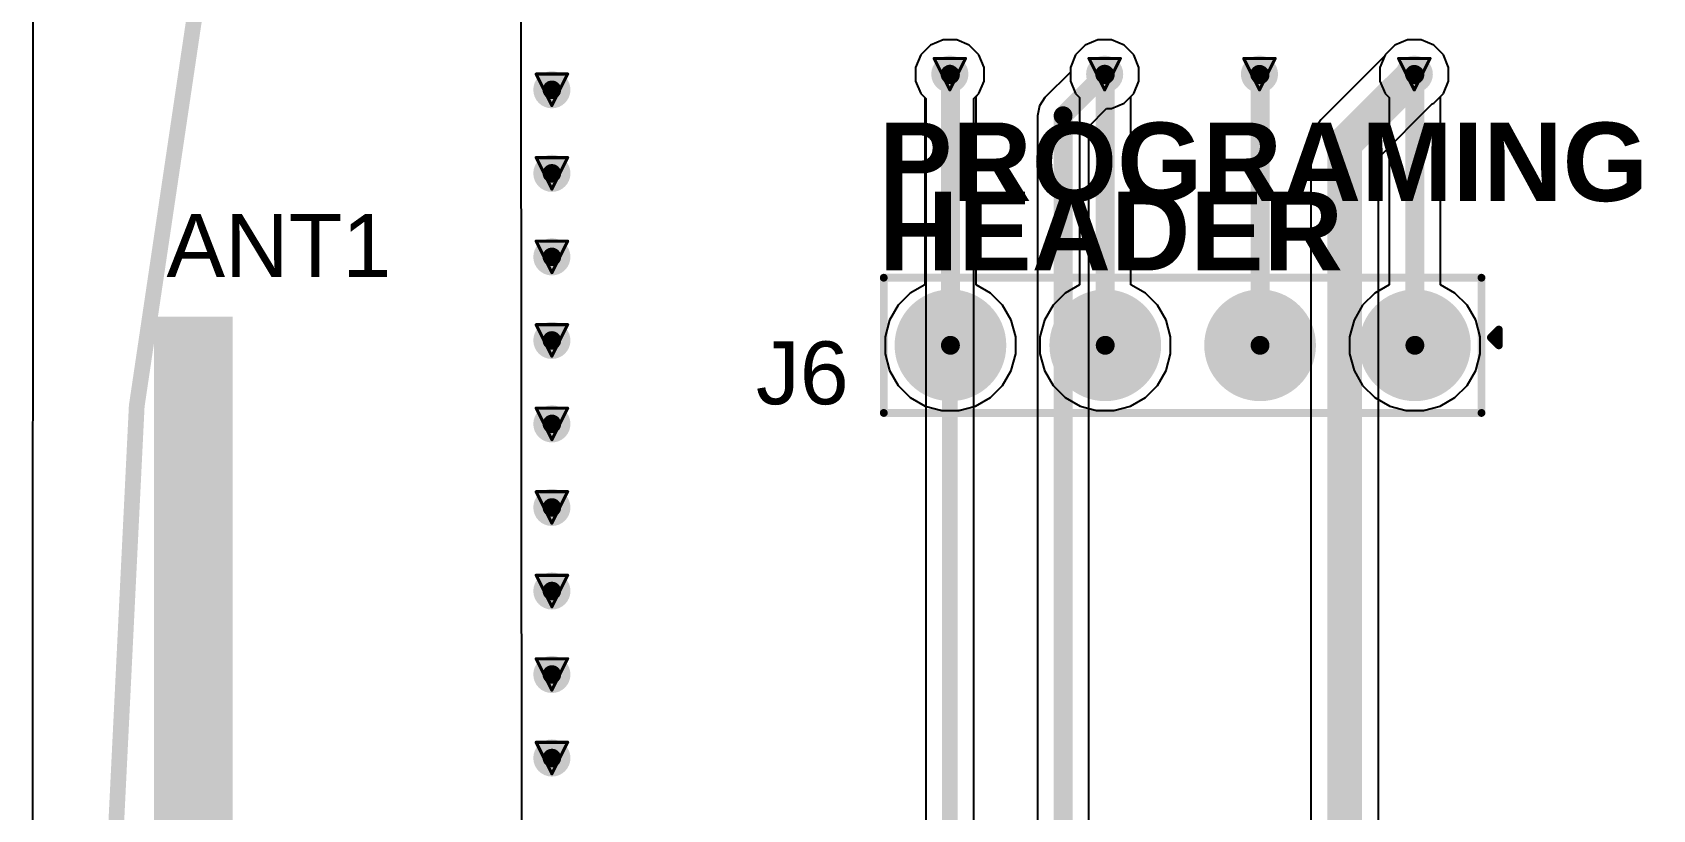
# Model space of a CAD drawing. Header units: inches. Extents: x -89 to 406, y -87 to 102.
# Drawn here: x -88.58 to -62.41, y 2.04 to 14.59 of the extents above; entities that cross this region are included whole.
import ezdxf

# ---------------------------------------------------------------- set-up
doc = ezdxf.new("R2010")
doc.units = ezdxf.units.IN
for name, color, linetype in [('Board_Outline', 56, 'Continuous'), ('Bottom Layer', 5, 'Continuous'), ('Drill Drawing', 1, 'Continuous'), ('Multi-Layer', 9, 'Continuous'), ('Top Layer', 1, 'Continuous'), ('Top Overlay', 2, 'Continuous'), ('Top Paste', 8, 'Continuous'), ('Top Solder', 216, 'Continuous'), ('Via Holes', 16, 'Continuous')]:
    doc.layers.add(name, color=color, linetype=linetype)
doc.styles.add('Arial', font='', dxfattribs={"height": 0.2})
doc.styles.add('Arial_Bold', font='', dxfattribs={"height": 0.2})
doc.styles.get('Arial').set_extended_font_data('Arial')
doc.styles.get('Arial_Bold').set_extended_font_data('Arial', bold=True)

msp = doc.modelspace()

# ---------------------------------------------------------------- hatches: boundary and pattern name
at = {"layer": 'Bottom Layer'}
h = msp.add_hatch(color=5, dxfattribs=at)
edge = h.paths.add_edge_path()
edge.add_arc((-73.762, 13.919), 0.3, 0, 360)
h = msp.add_hatch(color=5, dxfattribs=at)
edge = h.paths.add_edge_path()
edge.add_arc((-71.262, 13.919), 0.3, 0, 360)
h = msp.add_hatch(color=5, dxfattribs=at)
edge = h.paths.add_edge_path()
edge.add_arc((-68.762, 13.919), 0.3, 0, 360)
h = msp.add_hatch(color=5, dxfattribs=at)
edge = h.paths.add_edge_path()
edge.add_arc((-66.262, 13.919), 0.3, 0, 360)
h = msp.add_hatch(color=5, dxfattribs=at)
edge = h.paths.add_edge_path()
edge.add_arc((-80.188, 13.667), 0.3, 0, 360)
h = msp.add_hatch(color=5, dxfattribs=at)
edge = h.paths.add_edge_path()
edge.add_arc((-80.188, 12.317), 0.3, 0, 360)
h = msp.add_hatch(color=5, dxfattribs=at)
edge = h.paths.add_edge_path()
edge.add_arc((-80.188, 10.967), 0.3, 0, 360)
h = msp.add_hatch(color=5, dxfattribs=at)
edge = h.paths.add_edge_path()
edge.add_arc((-80.188, 9.617), 0.3, 0, 360)
h = msp.add_hatch(color=5, dxfattribs=at)
edge = h.paths.add_edge_path()
edge.add_arc((-80.188, 8.268), 0.3, 0, 360)
h = msp.add_hatch(color=5, dxfattribs=at)
edge = h.paths.add_edge_path()
edge.add_arc((-80.188, 6.918), 0.3, 0, 360)
h = msp.add_hatch(color=5, dxfattribs=at)
edge = h.paths.add_edge_path()
edge.add_arc((-80.188, 5.568), 0.3, 0, 360)
h = msp.add_hatch(color=5, dxfattribs=at)
edge = h.paths.add_edge_path()
edge.add_arc((-80.188, 4.219), 0.3, 0, 360)
h = msp.add_hatch(color=5, dxfattribs=at)
edge = h.paths.add_edge_path()
edge.add_arc((-80.188, 4.219), 0.3, 0, 360)
h = msp.add_hatch(color=5, dxfattribs=at)
edge = h.paths.add_edge_path()
edge.add_arc((-80.188, 2.869), 0.3, 0, 360)
at = {"layer": 'Top Layer'}
h = msp.add_hatch(color=1, dxfattribs=at)
edge = h.paths.add_edge_path()
edge.add_arc((-73.762, 13.919), 0.3, 0, 360)
h = msp.add_hatch(color=1, dxfattribs=at)
edge = h.paths.add_edge_path()
edge.add_arc((-71.262, 13.919), 0.3, 0, 360)
h = msp.add_hatch(color=1, dxfattribs=at)
edge = h.paths.add_edge_path()
edge.add_arc((-68.762, 13.919), 0.3, 0, 360)
h = msp.add_hatch(color=1, dxfattribs=at)
edge = h.paths.add_edge_path()
edge.add_arc((-66.262, 13.919), 0.3, 0, 360)
h = msp.add_hatch(color=1, dxfattribs=at)
edge = h.paths.add_edge_path()
edge.add_arc((-80.188, 13.667), 0.3, 0, 360)
h = msp.add_hatch(color=1, dxfattribs=at)
edge = h.paths.add_edge_path()
edge.add_arc((-80.188, 12.317), 0.3, 0, 360)
h = msp.add_hatch(color=1, dxfattribs=at)
edge = h.paths.add_edge_path()
edge.add_arc((-80.188, 10.967), 0.3, 0, 360)
h = msp.add_hatch(color=1, dxfattribs=at)
edge = h.paths.add_edge_path()
edge.add_arc((-73.752, 9.538), 0.8, 0, 360)
h = msp.add_hatch(color=1, dxfattribs=at)
edge = h.paths.add_edge_path()
edge.add_arc((-71.252, 9.538), 0.8, 0, 360)
h = msp.add_hatch(color=1, dxfattribs=at)
edge = h.paths.add_edge_path()
edge.add_arc((-68.752, 9.538), 0.8, 0, 360)
h = msp.add_hatch(color=1, dxfattribs=at)
edge = h.paths.add_edge_path()
edge.add_arc((-66.252, 9.538), 0.8, 0, 360)
msp.add_hatch(color=1, dxfattribs=at).paths.add_polyline_path([(-85.344, 10.001), (-86.614, 10.001), (-86.614, 9.246), (-85.344, 9.246)])
h = msp.add_hatch(color=1, dxfattribs=at)
edge = h.paths.add_edge_path()
edge.add_arc((-80.188, 9.617), 0.3, 0, 360)
h = msp.add_hatch(color=1, dxfattribs=at)
edge = h.paths.add_edge_path()
edge.add_arc((-80.188, 8.268), 0.3, 0, 360)
h = msp.add_hatch(color=1, dxfattribs=at)
edge = h.paths.add_edge_path()
edge.add_arc((-80.188, 6.918), 0.3, 0, 360)
h = msp.add_hatch(color=1, dxfattribs=at)
edge = h.paths.add_edge_path()
edge.add_arc((-80.188, 5.568), 0.3, 0, 360)
h = msp.add_hatch(color=1, dxfattribs=at)
edge = h.paths.add_edge_path()
edge.add_arc((-80.188, 4.219), 0.3, 0, 360)
h = msp.add_hatch(color=1, dxfattribs=at)
edge = h.paths.add_edge_path()
edge.add_arc((-80.188, 4.219), 0.3, 0, 360)
h = msp.add_hatch(color=1, dxfattribs=at)
edge = h.paths.add_edge_path()
edge.add_arc((-80.188, 2.869), 0.3, 0, 360)
at = {"layer": 'Top Paste'}
h = msp.add_hatch(color=8, dxfattribs=at)
edge = h.paths.add_edge_path()
edge.add_arc((-73.752, 9.538), 0.8, 0, 360)
h = msp.add_hatch(color=8, dxfattribs=at)
edge = h.paths.add_edge_path()
edge.add_arc((-71.252, 9.538), 0.8, 0, 360)
h = msp.add_hatch(color=8, dxfattribs=at)
edge = h.paths.add_edge_path()
edge.add_arc((-68.752, 9.538), 0.8, 0, 360)
h = msp.add_hatch(color=8, dxfattribs=at)
edge = h.paths.add_edge_path()
edge.add_arc((-66.252, 9.538), 0.8, 0, 360)
at = {"layer": 'Top Solder'}
h = msp.add_hatch(color=216, dxfattribs=at)
edge = h.paths.add_edge_path()
edge.add_arc((-73.752, 9.538), 0.902, 0, 360)
h = msp.add_hatch(color=216, dxfattribs=at)
edge = h.paths.add_edge_path()
edge.add_arc((-71.252, 9.538), 0.902, 0, 360)
h = msp.add_hatch(color=216, dxfattribs=at)
edge = h.paths.add_edge_path()
edge.add_arc((-68.752, 9.538), 0.902, 0, 360)
h = msp.add_hatch(color=216, dxfattribs=at)
edge = h.paths.add_edge_path()
edge.add_arc((-66.252, 9.538), 0.902, 0, 360)
at = {"layer": 'Via Holes'}
h = msp.add_hatch(color=7, dxfattribs=at)
edge = h.paths.add_edge_path()
edge.add_arc((-73.762, 13.919), 0.15, 0, 360)
h = msp.add_hatch(color=7, dxfattribs=at)
edge = h.paths.add_edge_path()
edge.add_arc((-71.262, 13.919), 0.15, 0, 360)
h = msp.add_hatch(color=7, dxfattribs=at)
edge = h.paths.add_edge_path()
edge.add_arc((-68.762, 13.919), 0.15, 0, 360)
h = msp.add_hatch(color=7, dxfattribs=at)
edge = h.paths.add_edge_path()
edge.add_arc((-66.262, 13.919), 0.15, 0, 360)
h = msp.add_hatch(color=7, dxfattribs=at)
edge = h.paths.add_edge_path()
edge.add_arc((-80.188, 13.667), 0.15, 0, 360)
h = msp.add_hatch(color=7, dxfattribs=at)
edge = h.paths.add_edge_path()
edge.add_arc((-80.188, 12.317), 0.15, 0, 360)
h = msp.add_hatch(color=7, dxfattribs=at)
edge = h.paths.add_edge_path()
edge.add_arc((-80.188, 10.967), 0.15, 0, 360)
h = msp.add_hatch(color=7, dxfattribs=at)
edge = h.paths.add_edge_path()
edge.add_arc((-80.188, 9.617), 0.15, 0, 360)
h = msp.add_hatch(color=7, dxfattribs=at)
edge = h.paths.add_edge_path()
edge.add_arc((-80.188, 8.268), 0.15, 0, 360)
h = msp.add_hatch(color=7, dxfattribs=at)
edge = h.paths.add_edge_path()
edge.add_arc((-80.188, 6.918), 0.15, 0, 360)
h = msp.add_hatch(color=7, dxfattribs=at)
edge = h.paths.add_edge_path()
edge.add_arc((-80.188, 5.568), 0.15, 0, 360)
h = msp.add_hatch(color=7, dxfattribs=at)
edge = h.paths.add_edge_path()
edge.add_arc((-80.188, 4.219), 0.15, 0, 360)
h = msp.add_hatch(color=7, dxfattribs=at)
edge = h.paths.add_edge_path()
edge.add_arc((-80.188, 4.219), 0.15, 0, 360)
h = msp.add_hatch(color=7, dxfattribs=at)
edge = h.paths.add_edge_path()
edge.add_arc((-80.188, 2.869), 0.15, 0, 360)

# ---------------------------------------------------------------- linework, layer by layer
at = {"layer": 'Board_Outline', "const_width": 0.254}
msp.add_lwpolyline([(87.312, 0, 1), (-87.312, 0, 1)], format="xyb", close=True, dxfattribs=at)
at = {"layer": 'Bottom Layer'}
for p, q in [((-80.644, -32.791), (-80.698, 32.66)), ((-73.872, 14.473), (-74.075, 14.389)), ((-73.651, 14.473), (-73.872, 14.473)), ((-73.448, 14.389), (-73.651, 14.473)), ((-71.372, 14.473), (-71.575, 14.389)), ((-71.151, 14.473), (-71.372, 14.473)), ((-70.948, 14.389), (-71.151, 14.473)), ((-66.372, 14.473), (-66.575, 14.389)), ((-66.151, 14.473), (-66.372, 14.473)), ((-65.948, 14.389), (-66.151, 14.473)), ((-74.231, 14.233), (-74.316, 14.029)), ((-74.075, 14.389), (-74.231, 14.233)), ((-73.292, 14.233), (-73.448, 14.389)), ((-73.208, 14.029), (-73.292, 14.233)), ((-71.731, 14.233), (-71.816, 14.029)), ((-71.575, 14.389), (-71.731, 14.233)), ((-70.792, 14.233), (-70.948, 14.389)), ((-70.708, 14.029), (-70.792, 14.233)), ((-66.741, 14.209), (-67.771, 13.179)), ((-66.731, 14.233), (-66.741, 14.209)), ((-66.575, 14.389), (-66.731, 14.233)), ((-65.792, 14.233), (-65.948, 14.389)), ((-65.708, 14.029), (-65.792, 14.233)), ((-74.316, 14.029), (-74.316, 13.809)), ((-73.208, 13.809), (-73.208, 14.029)), ((-71.816, 13.951), (-72.226, 13.541)), ((-71.816, 14.029), (-71.816, 13.951)), ((-70.708, 13.809), (-70.708, 14.029)), ((-65.708, 13.809), (-65.708, 14.029)), ((-74.316, 13.809), (-74.231, 13.605)), ((-74.231, 13.605), (-74.15, 13.524)), ((-73.373, 13.524), (-73.292, 13.605)), ((-73.292, 13.605), (-73.208, 13.809)), ((-70.948, 13.45), (-70.792, 13.605)), ((-70.792, 13.605), (-70.708, 13.809)), ((-65.948, 13.45), (-65.792, 13.605)), ((-65.792, 13.605), (-65.708, 13.809)), ((-74.15, 13.524), (-74.15, -6.666)), ((-73.373, -6.666), (-73.373, 13.524)), ((-72.316, 13.407), (-72.347, 13.248)), ((-72.226, 13.541), (-72.316, 13.407)), ((-71.518, 13.076), (-71.23, 13.365)), ((-71.23, 13.365), (-71.151, 13.365)), ((-71.151, 13.365), (-70.948, 13.45)), ((-66.842, 12.569), (-65.972, 13.439)), ((-65.972, 13.439), (-65.948, 13.45)), ((-72.347, 13.248), (-72.347, -5.981)), ((-67.771, 13.179), (-67.889, 13.003)), ((-71.518, -5.981), (-71.518, 13.076)), ((-67.889, 13.003), (-67.93, 12.795)), ((-67.93, 12.795), (-67.93, -3.828)), ((-66.842, -3.737), (-66.842, 12.569))]:
    msp.add_line(p, q, dxfattribs=at)
for points, const_width in [([(-67.386, 12.795), (-66.262, 13.919)], 0.559), ([(-73.762, -7.061), (-73.762, 13.945)], 0.254), ([(-71.933, 13.248), (-71.262, 13.919)], 0.305), ([(-71.933, -6.35), (-71.933, 13.248)], 0.305), ([(-67.386, -3.962), (-67.386, 12.795)], 0.559)]:
    msp.add_lwpolyline(points, dxfattribs=dict(at, const_width=const_width))
for points, const_width in [([(-66.401, 13.919, 1), (-66.122, 13.919, 1)], 0.279), ([(-73.825, 13.945, 1), (-73.698, 13.945, 1)], 0.127), ([(-71.338, 13.919, 1), (-71.185, 13.919, 1)], 0.152), ([(-72.009, 13.248, 1), (-71.857, 13.248, 1)], 0.152), ([(-72.009, 13.248, 1), (-71.857, 13.248, 1)], 0.152), ([(-67.526, 12.795, 1), (-67.246, 12.795, 1)], 0.279), ([(-67.526, 12.795, 1), (-67.246, 12.795, 1)], 0.279)]:
    msp.add_lwpolyline(points, format="xyb", close=True, dxfattribs=dict(at, const_width=const_width))
at = {"layer": 'Drill Drawing', "const_width": 0.0508}
for points in [[(-74.016, 14.173), (-73.508, 14.173)], [(-74.016, 14.173), (-73.762, 13.665)], [(-73.762, 13.665), (-73.508, 14.173)], [(-71.516, 14.173), (-71.008, 14.173)], [(-71.516, 14.173), (-71.262, 13.665)], [(-71.262, 13.665), (-71.008, 14.173)], [(-69.016, 14.173), (-68.508, 14.173)], [(-69.016, 14.173), (-68.762, 13.665)], [(-68.762, 13.665), (-68.508, 14.173)], [(-66.516, 14.173), (-66.008, 14.173)], [(-66.516, 14.173), (-66.262, 13.665)], [(-66.262, 13.665), (-66.008, 14.173)], [(-80.442, 13.921), (-79.934, 13.921)], [(-80.442, 13.921), (-80.188, 13.413)], [(-80.188, 13.413), (-79.934, 13.921)], [(-80.442, 12.571), (-79.934, 12.571)], [(-80.442, 12.571), (-80.188, 12.063)], [(-80.188, 12.063), (-79.934, 12.571)], [(-80.442, 11.221), (-79.934, 11.221)], [(-80.442, 11.221), (-80.188, 10.713)], [(-80.188, 10.713), (-79.934, 11.221)], [(-80.442, 9.871), (-79.934, 9.871)], [(-80.442, 9.871), (-80.188, 9.363)], [(-80.188, 9.363), (-79.934, 9.871)], [(-80.442, 8.522), (-79.934, 8.522)], [(-80.442, 8.522), (-80.188, 8.014)], [(-80.188, 8.014), (-79.934, 8.522)], [(-80.442, 7.172), (-79.934, 7.172)], [(-80.442, 7.172), (-80.188, 6.664)], [(-80.188, 6.664), (-79.934, 7.172)], [(-80.442, 5.822), (-79.934, 5.822)], [(-80.442, 5.822), (-80.188, 5.314)], [(-80.188, 5.314), (-79.934, 5.822)], [(-80.442, 4.473), (-79.934, 4.473)], [(-80.442, 4.473), (-80.188, 3.965)], [(-80.188, 3.965), (-79.934, 4.473)], [(-80.442, 3.123), (-79.934, 3.123)], [(-80.442, 3.123), (-80.188, 2.615)], [(-80.188, 2.615), (-79.934, 3.123)]]:
    msp.add_lwpolyline(points, dxfattribs=at)
at = {"layer": 'Drill Drawing', "const_width": 0.0254}
for points in [[(-74.028, 14.173, 1), (-74.003, 14.173, 1)], [(-74.028, 14.173, 1), (-74.003, 14.173, 1)], [(-73.52, 14.173, 1), (-73.495, 14.173, 1)], [(-73.52, 14.173, 1), (-73.495, 14.173, 1)], [(-71.528, 14.173, 1), (-71.503, 14.173, 1)], [(-71.528, 14.173, 1), (-71.503, 14.173, 1)], [(-71.02, 14.173, 1), (-70.995, 14.173, 1)], [(-71.02, 14.173, 1), (-70.995, 14.173, 1)], [(-69.028, 14.173, 1), (-69.003, 14.173, 1)], [(-69.028, 14.173, 1), (-69.003, 14.173, 1)], [(-68.52, 14.173, 1), (-68.495, 14.173, 1)], [(-68.52, 14.173, 1), (-68.495, 14.173, 1)], [(-66.528, 14.173, 1), (-66.503, 14.173, 1)], [(-66.528, 14.173, 1), (-66.503, 14.173, 1)], [(-66.02, 14.173, 1), (-65.995, 14.173, 1)], [(-66.02, 14.173, 1), (-65.995, 14.173, 1)], [(-80.454, 13.921, 1), (-80.429, 13.921, 1)], [(-80.454, 13.921, 1), (-80.429, 13.921, 1)], [(-79.947, 13.921, 1), (-79.921, 13.921, 1)], [(-79.947, 13.921, 1), (-79.921, 13.921, 1)], [(-73.774, 13.665, 1), (-73.749, 13.665, 1)], [(-73.774, 13.665, 1), (-73.749, 13.665, 1)], [(-71.274, 13.665, 1), (-71.249, 13.665, 1)], [(-71.274, 13.665, 1), (-71.249, 13.665, 1)], [(-68.774, 13.665, 1), (-68.749, 13.665, 1)], [(-68.774, 13.665, 1), (-68.749, 13.665, 1)], [(-66.274, 13.665, 1), (-66.249, 13.665, 1)], [(-66.274, 13.665, 1), (-66.249, 13.665, 1)], [(-80.201, 13.413, 1), (-80.175, 13.413, 1)], [(-80.201, 13.413, 1), (-80.175, 13.413, 1)], [(-80.454, 12.571, 1), (-80.429, 12.571, 1)], [(-80.454, 12.571, 1), (-80.429, 12.571, 1)], [(-79.947, 12.571, 1), (-79.921, 12.571, 1)], [(-79.947, 12.571, 1), (-79.921, 12.571, 1)], [(-80.201, 12.063, 1), (-80.175, 12.063, 1)], [(-80.201, 12.063, 1), (-80.175, 12.063, 1)], [(-80.454, 11.221, 1), (-80.429, 11.221, 1)], [(-80.454, 11.221, 1), (-80.429, 11.221, 1)], [(-79.947, 11.221, 1), (-79.921, 11.221, 1)], [(-79.947, 11.221, 1), (-79.921, 11.221, 1)], [(-80.201, 10.713, 1), (-80.175, 10.713, 1)], [(-80.201, 10.713, 1), (-80.175, 10.713, 1)], [(-80.454, 9.871, 1), (-80.429, 9.871, 1)], [(-80.454, 9.871, 1), (-80.429, 9.871, 1)], [(-79.947, 9.871, 1), (-79.921, 9.871, 1)], [(-79.947, 9.871, 1), (-79.921, 9.871, 1)], [(-80.201, 9.363, 1), (-80.175, 9.363, 1)], [(-80.201, 9.363, 1), (-80.175, 9.363, 1)], [(-80.454, 8.522, 1), (-80.429, 8.522, 1)], [(-80.454, 8.522, 1), (-80.429, 8.522, 1)], [(-79.947, 8.522, 1), (-79.921, 8.522, 1)], [(-79.947, 8.522, 1), (-79.921, 8.522, 1)], [(-80.201, 8.014, 1), (-80.175, 8.014, 1)], [(-80.201, 8.014, 1), (-80.175, 8.014, 1)], [(-80.454, 7.172, 1), (-80.429, 7.172, 1)], [(-80.454, 7.172, 1), (-80.429, 7.172, 1)], [(-79.947, 7.172, 1), (-79.921, 7.172, 1)], [(-79.947, 7.172, 1), (-79.921, 7.172, 1)], [(-80.201, 6.664, 1), (-80.175, 6.664, 1)], [(-80.201, 6.664, 1), (-80.175, 6.664, 1)], [(-80.454, 5.822, 1), (-80.429, 5.822, 1)], [(-80.454, 5.822, 1), (-80.429, 5.822, 1)], [(-79.947, 5.822, 1), (-79.921, 5.822, 1)], [(-79.947, 5.822, 1), (-79.921, 5.822, 1)], [(-80.201, 5.314, 1), (-80.175, 5.314, 1)], [(-80.201, 5.314, 1), (-80.175, 5.314, 1)], [(-80.454, 4.473, 1), (-80.429, 4.473, 1)], [(-80.454, 4.473, 1), (-80.429, 4.473, 1)], [(-79.947, 4.473, 1), (-79.921, 4.473, 1)], [(-79.947, 4.473, 1), (-79.921, 4.473, 1)], [(-80.201, 3.965, 1), (-80.175, 3.965, 1)], [(-80.201, 3.965, 1), (-80.175, 3.965, 1)], [(-80.454, 3.123, 1), (-80.429, 3.123, 1)], [(-80.454, 3.123, 1), (-80.429, 3.123, 1)], [(-79.947, 3.123, 1), (-79.921, 3.123, 1)], [(-79.947, 3.123, 1), (-79.921, 3.123, 1)], [(-80.201, 2.615, 1), (-80.175, 2.615, 1)], [(-80.201, 2.615, 1), (-80.175, 2.615, 1)]]:
    msp.add_lwpolyline(points, format="xyb", close=True, dxfattribs=at)
at = {"layer": 'Multi-Layer'}
for p, q in [((-88.57, 33.401), (-88.576, -33.63)), ((-80.643, -33.63), (-80.698, 33.401))]:
    msp.add_line(p, q, dxfattribs=at)
at = {"layer": 'Top Layer'}
for p, q in [((-80.665, -7.112), (-80.698, 32.66)), ((-73.872, 14.473), (-74.075, 14.389)), ((-73.651, 14.473), (-73.872, 14.473)), ((-73.448, 14.389), (-73.651, 14.473)), ((-71.372, 14.473), (-71.575, 14.389)), ((-71.151, 14.473), (-71.372, 14.473)), ((-70.948, 14.389), (-71.151, 14.473)), ((-66.372, 14.473), (-66.575, 14.389)), ((-66.151, 14.473), (-66.372, 14.473)), ((-65.948, 14.389), (-66.151, 14.473)), ((-74.231, 14.233), (-74.316, 14.029)), ((-74.075, 14.389), (-74.231, 14.233)), ((-73.292, 14.233), (-73.448, 14.389)), ((-73.208, 14.029), (-73.292, 14.233)), ((-71.731, 14.233), (-71.816, 14.029)), ((-71.575, 14.389), (-71.731, 14.233)), ((-70.792, 14.233), (-70.948, 14.389)), ((-70.708, 14.029), (-70.792, 14.233)), ((-66.731, 14.233), (-66.816, 14.029)), ((-66.575, 14.389), (-66.731, 14.233)), ((-65.792, 14.233), (-65.948, 14.389)), ((-65.708, 14.029), (-65.792, 14.233)), ((-74.316, 14.029), (-74.316, 13.809)), ((-73.208, 13.809), (-73.208, 14.029)), ((-71.816, 14.029), (-71.816, 13.809)), ((-70.708, 13.809), (-70.708, 14.029)), ((-66.816, 14.029), (-66.816, 13.809)), ((-65.708, 13.809), (-65.708, 14.029)), ((-74.316, 13.809), (-74.231, 13.605)), ((-74.231, 13.605), (-74.167, 13.541)), ((-73.338, 13.559), (-73.292, 13.605)), ((-73.292, 13.605), (-73.208, 13.809)), ((-71.816, 13.809), (-71.731, 13.605)), ((-71.731, 13.605), (-71.667, 13.541)), ((-70.838, 13.559), (-70.792, 13.605)), ((-70.792, 13.605), (-70.708, 13.809)), ((-66.816, 13.809), (-66.731, 13.605)), ((-66.731, 13.605), (-66.667, 13.541)), ((-65.838, 13.559), (-65.792, 13.605)), ((-65.792, 13.605), (-65.708, 13.809)), ((-74.167, 13.541), (-74.167, 10.516)), ((-73.338, 10.516), (-73.338, 13.559)), ((-71.667, 13.541), (-71.667, 10.516)), ((-70.838, 10.516), (-70.838, 13.559)), ((-66.667, 13.541), (-66.667, 10.516)), ((-65.838, 10.516), (-65.838, 13.559)), ((-74.167, 10.516), (-74.4, 10.381)), ((-73.105, 10.381), (-73.338, 10.516)), ((-71.667, 10.516), (-71.9, 10.381)), ((-70.605, 10.381), (-70.838, 10.516)), ((-66.667, 10.516), (-66.9, 10.381)), ((-65.605, 10.381), (-65.838, 10.516)), ((-74.4, 10.381), (-74.596, 10.185)), ((-72.909, 10.185), (-73.105, 10.381)), ((-71.9, 10.381), (-72.096, 10.185)), ((-70.409, 10.185), (-70.605, 10.381)), ((-66.9, 10.381), (-67.096, 10.185)), ((-65.409, 10.185), (-65.605, 10.381)), ((-74.735, 9.945), (-74.806, 9.676)), ((-74.596, 10.185), (-74.735, 9.945)), ((-72.77, 9.945), (-72.909, 10.185)), ((-72.698, 9.676), (-72.77, 9.945)), ((-72.235, 9.945), (-72.306, 9.676)), ((-72.096, 10.185), (-72.235, 9.945)), ((-70.27, 9.945), (-70.409, 10.185)), ((-70.198, 9.676), (-70.27, 9.945)), ((-67.235, 9.945), (-67.306, 9.676)), ((-67.096, 10.185), (-67.235, 9.945)), ((-65.27, 9.945), (-65.409, 10.185)), ((-65.198, 9.676), (-65.27, 9.945)), ((-74.806, 9.676), (-74.806, 9.399)), ((-72.698, 9.399), (-72.698, 9.676)), ((-72.306, 9.676), (-72.306, 9.399)), ((-70.198, 9.399), (-70.198, 9.676)), ((-67.306, 9.676), (-67.306, 9.399)), ((-65.198, 9.399), (-65.198, 9.676)), ((-74.806, 9.399), (-74.735, 9.131)), ((-72.77, 9.131), (-72.698, 9.399)), ((-72.306, 9.399), (-72.235, 9.131)), ((-70.27, 9.131), (-70.198, 9.399)), ((-67.306, 9.399), (-67.235, 9.131)), ((-65.27, 9.131), (-65.198, 9.399)), ((-74.735, 9.131), (-74.596, 8.891)), ((-72.909, 8.891), (-72.77, 9.131)), ((-72.235, 9.131), (-72.096, 8.891)), ((-70.409, 8.891), (-70.27, 9.131)), ((-67.235, 9.131), (-67.096, 8.891)), ((-65.409, 8.891), (-65.27, 9.131)), ((-74.596, 8.891), (-74.4, 8.694)), ((-74.4, 8.694), (-74.159, 8.556)), ((-73.346, 8.556), (-73.105, 8.694)), ((-73.105, 8.694), (-72.909, 8.891)), ((-72.096, 8.891), (-71.9, 8.694)), ((-71.9, 8.694), (-71.659, 8.556)), ((-70.846, 8.556), (-70.605, 8.694)), ((-70.605, 8.694), (-70.409, 8.891)), ((-67.096, 8.891), (-66.9, 8.694)), ((-66.9, 8.694), (-66.659, 8.556)), ((-65.846, 8.556), (-65.605, 8.694)), ((-65.605, 8.694), (-65.409, 8.891)), ((-74.159, 8.556), (-73.891, 8.484)), ((-73.891, 8.484), (-73.614, 8.484)), ((-73.614, 8.484), (-73.346, 8.556)), ((-71.659, 8.556), (-71.391, 8.484)), ((-71.391, 8.484), (-71.114, 8.484)), ((-71.114, 8.484), (-70.846, 8.556)), ((-66.659, 8.556), (-66.391, 8.484)), ((-66.391, 8.484), (-66.114, 8.484)), ((-66.114, 8.484), (-65.846, 8.556))]:
    msp.add_line(p, q, dxfattribs=at)
for points, const_width in [([(-73.752, 9.538), (-73.752, 13.91)], 0.305), ([(-71.252, 9.538), (-71.252, 13.91)], 0.305), ([(-68.752, 9.538), (-68.752, 13.91)], 0.305), ([(-66.252, 9.538), (-66.252, 13.91)], 0.305), ([(-85.978, -6.543), (-85.978, 9.298)], 1.27)]:
    msp.add_lwpolyline(points, dxfattribs=dict(at, const_width=const_width))
for points, const_width in [([(-73.829, 13.91, 1), (-73.676, 13.91, 1)], 0.152), ([(-71.329, 13.91, 1), (-71.176, 13.91, 1)], 0.152), ([(-68.829, 13.91, 1), (-68.676, 13.91, 1)], 0.152), ([(-66.329, 13.91, 1), (-66.176, 13.91, 1)], 0.152), ([(-86.296, 9.298, 1), (-85.661, 9.298, 1)], 0.635), ([(-73.829, 9.538, 1), (-73.676, 9.538, 1)], 0.152), ([(-71.329, 9.538, 1), (-71.176, 9.538, 1)], 0.152), ([(-68.829, 9.538, 1), (-68.676, 9.538, 1)], 0.152), ([(-66.329, 9.538, 1), (-66.176, 9.538, 1)], 0.152)]:
    msp.add_lwpolyline(points, format="xyb", close=True, dxfattribs=dict(at, const_width=const_width))
at = {"layer": 'Top Overlay', "const_width": 0.127}
for points in [[(-74.828, 8.445), (-74.828, 10.63)], [(-74.828, 10.63), (-65.176, 10.63)], [(-65.176, 8.445), (-65.176, 10.63)], [(-65.024, 9.665), (-64.897, 9.792)], [(-65.024, 9.665), (-64.897, 9.538)], [(-64.897, 9.538), (-64.897, 9.792)], [(-74.828, 8.445), (-65.176, 8.445)]]:
    msp.add_lwpolyline(points, dxfattribs=at)
at = {"layer": 'Top Overlay', "const_width": 0.0635}
for points in [[(-74.86, 10.63, 1), (-74.797, 10.63, 1)], [(-74.86, 10.63, 1), (-74.797, 10.63, 1)], [(-65.208, 10.63, 1), (-65.145, 10.63, 1)], [(-65.208, 10.63, 1), (-65.145, 10.63, 1)], [(-65.056, 9.665, 1), (-64.992, 9.665, 1)], [(-65.056, 9.665, 1), (-64.992, 9.665, 1)], [(-64.929, 9.792, 1), (-64.865, 9.792, 1)], [(-64.929, 9.792, 1), (-64.865, 9.792, 1)], [(-64.929, 9.538, 1), (-64.865, 9.538, 1)], [(-64.929, 9.538, 1), (-64.865, 9.538, 1)], [(-74.86, 8.445, 1), (-74.797, 8.445, 1)], [(-74.86, 8.445, 1), (-74.797, 8.445, 1)], [(-65.208, 8.445, 1), (-65.145, 8.445, 1)], [(-65.208, 8.445, 1), (-65.145, 8.445, 1)]]:
    msp.add_lwpolyline(points, format="xyb", close=True, dxfattribs=at)

# ---------------------------------------------------------------- texts
at = {"layer": 'Top Overlay', "style": 'Arial_Bold'}
for s, p in [('PROGRAMING', (-74.905, 11.868)), ('HEADER', (-74.905, 10.749))]:
    msp.add_text(s, height=1.27, rotation=360, dxfattribs=at).set_placement(p)
at = {"layer": 'Top Overlay', "style": 'Arial'}
for s, p in [('ANT1', (-86.411, 10.643)), ('J6', (-76.894, 8.585))]:
    msp.add_text(s, height=1.016, dxfattribs=at).set_placement(p)

doc.saveas('drawing.dxf')
